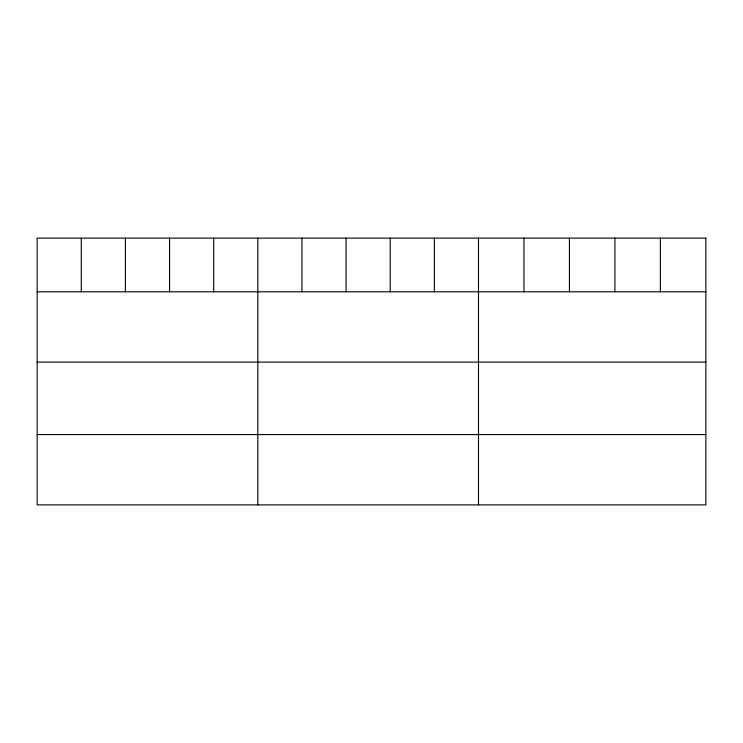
<?xml version="1.0" encoding="UTF-8"?>
<svg xmlns="http://www.w3.org/2000/svg" width="743" height="743" viewBox="0 0 743 743"><rect width="100%" height="100%" fill="white"/><g stroke="black" fill="none" stroke-linecap="round" stroke-linejoin="round"><path stroke-width="1.11" d="M37.15 291.804L705.85 291.804M37.15 362.12L705.85 362.12M37.15 434.562L705.85 434.562M660.378 238.122L660.378 291.804M614.907 238.122L614.907 291.804M569.435 238.122L569.435 291.804M523.964 238.122L523.964 291.804M478.492 238.122L478.492 504.878M434.358 238.122L434.358 291.804M390.224 238.122L390.224 291.804M346.089 238.122L346.089 291.804M301.955 238.122L301.955 291.804M257.821 238.122L257.821 504.878M213.687 238.122L213.687 291.804M169.553 238.122L169.553 291.804M125.418 238.122L125.418 291.804M81.284 238.122L81.284 291.804M705.85 238.122L37.15 238.122L37.15 504.878L705.85 504.878L705.85 238.122"/></g></svg>
